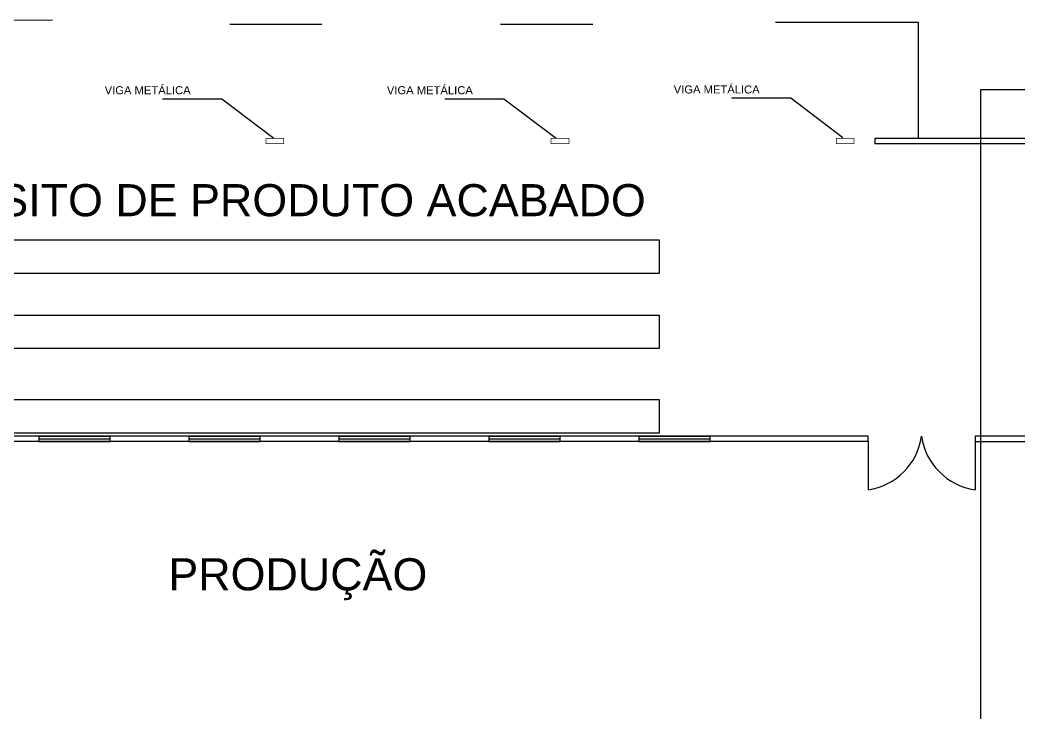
# Model space of a CAD drawing. Header units: metres. Extents: x 257 to 767, y -173 to 1.
# Drawn here: x 309.38 to 337.41, y -96.93 to -77.49 of the extents above; entities that cross this region are included whole.
import ezdxf

# ---------------------------------------------------------------- set-up
doc = ezdxf.new("R2010")
doc.units = ezdxf.units.M
doc.header["$LTSCALE"] = 10
doc.linetypes.add('ACAD_ISO02W100', pattern=[15, 12, -3])
doc.linetypes.add('TRACEJADAX2', pattern=[38.1, 25.4, -12.7])
doc.layers.get('0').update_dxf_attribs({"color": 254})
for name, color, linetype in [('A_METAL', 93, 'Continuous'), ('ELETEXTO LUMINÁRIAS', 254, 'Continuous'), ('Parede', 254, 'Continuous')]:
    doc.layers.add(name, color=color, linetype=linetype)
doc.layers.add('Janelas', color=254, linetype='Continuous', plot=False)
doc.layers.add('Portas', color=254, linetype='ACAD_ISO02W100', plot=False)
doc.styles.add('ARIAL', font='')
doc.styles.get('ARIAL').set_extended_font_data('Arial')

msp = doc.modelspace()

# ---------------------------------------------------------------- linework, layer by layer
at = {"color": 254}
for p, q in [((301.829, -77.513), (310.294, -77.493)), ((315.266, -77.614), (317.853, -77.614)), ((322.861, -77.614), (325.448, -77.614)), ((330.572, -77.552), (334.58, -77.555)), ((334.58, -77.555), (334.58, -80.813)), ((313.381, -79.7), (315.04, -79.7)), ((315.04, -79.7), (316.505, -80.809)), ((321.296, -79.7), (322.955, -79.7)), ((322.955, -79.7), (324.42, -80.809)), ((329.343, -79.679), (331.002, -79.679)), ((331.002, -79.679), (332.467, -80.788)), ((336.172, -89.314), (337.731, -89.313))]:
    msp.add_line(p, q, dxfattribs=at)
msp.add_lwpolyline([(307.729, -84.601), (307.729, -83.662), (327.311, -83.662), (327.311, -84.601)], close=True, dxfattribs=at)
for points in [[(307.729, -86.706), (307.729, -85.767), (327.311, -85.767), (327.311, -86.706)], [(307.729, -89.078), (307.729, -88.139), (327.311, -88.139), (327.311, -89.078)]]:
    msp.add_lwpolyline(points, close=True)
at = {"layer": 'A_METAL', "color": 254, "const_width": 0.02}
for points in [[(316.279, -80.814), (316.779, -80.814), (316.779, -80.964), (316.279, -80.964)], [(324.279, -80.813), (324.779, -80.813), (324.779, -80.963), (324.279, -80.963)], [(332.279, -80.814), (332.779, -80.814), (332.779, -80.964), (332.279, -80.964)]]:
    msp.add_lwpolyline(points, close=True, dxfattribs=at)
at = {"layer": 'ELETEXTO LUMINÁRIAS', "color": 254}
msp.add_lwpolyline([(336.338, -79.438), (369.517, -79.438), (369.517, -119.053), (336.338, -119.053)], close=True, dxfattribs=at)
at = {"layer": 'Janelas'}
for p, q in [((309.913, -89.163), (309.913, -89.313)), ((309.913, -89.163), (309.913, -89.238)), ((309.913, -89.163), (311.913, -89.163)), ((309.913, -89.238), (311.913, -89.238)), ((309.913, -89.313), (311.913, -89.313)), ((311.913, -89.313), (311.913, -89.163)), ((314.119, -89.163), (314.119, -89.313)), ((314.119, -89.163), (314.119, -89.238)), ((314.119, -89.163), (316.119, -89.163)), ((314.119, -89.238), (316.119, -89.238)), ((314.119, -89.313), (316.119, -89.313)), ((316.119, -89.313), (316.119, -89.163)), ((318.326, -89.163), (318.326, -89.313)), ((318.326, -89.163), (318.326, -89.238)), ((318.326, -89.163), (320.326, -89.163)), ((318.326, -89.238), (320.326, -89.238)), ((318.326, -89.313), (320.326, -89.313)), ((320.326, -89.313), (320.326, -89.163)), ((322.532, -89.163), (322.532, -89.313)), ((322.532, -89.163), (322.532, -89.238)), ((322.532, -89.163), (324.532, -89.163)), ((322.532, -89.238), (324.532, -89.238)), ((322.532, -89.313), (324.532, -89.313)), ((324.532, -89.313), (324.532, -89.163)), ((326.739, -89.163), (326.739, -89.313)), ((326.739, -89.163), (326.739, -89.238)), ((326.739, -89.163), (328.739, -89.163)), ((326.739, -89.238), (328.739, -89.238)), ((326.739, -89.313), (328.739, -89.313)), ((328.739, -89.313), (328.739, -89.163))]:
    msp.add_line(p, q, dxfattribs=at)
at = {"layer": 'Parede', "color": 254}
for p, q in [((344.496, -80.814), (333.357, -80.814)), ((333.357, -80.814), (333.357, -80.964)), ((340.087, -80.964), (333.357, -80.964)), ((340.093, -80.964), (333.357, -80.964)), ((337.838, -89.163), (336.172, -89.164))]:
    msp.add_line(p, q, dxfattribs=at)
at = {"layer": 'Parede'}
for p, q in [((333.172, -89.164), (295.087, -89.164)), ((333.172, -89.314), (295.087, -89.314)), ((333.172, -89.314), (333.172, -89.164)), ((336.172, -89.164), (336.172, -89.314))]:
    msp.add_line(p, q, dxfattribs=at)
at = {"layer": 'Portas', "linetype": 'TRACEJADAX2'}
for p, q in [((333.172, -89.314), (333.172, -90.664)), ((336.172, -89.314), (336.172, -90.664))]:
    msp.add_line(p, q, dxfattribs=at)
for centre, start, end in [((332.925, -88.917), 278.0559, 351.9439), ((336.419, -88.917), 188.0561, 261.9441)]:
    msp.add_arc(centre, 1.765, start, end, dxfattribs=at)

# ---------------------------------------------------------------- texts
at = {"layer": 'ELETEXTO LUMINÁRIAS', "color": 254, "ltscale": 0.05, "style": 'ARIAL'}
for s, height, p in [('VIGA METÁLICA', 0.225, (311.758, -79.575)), ('VIGA METÁLICA', 0.225, (319.674, -79.575)), ('VIGA METÁLICA', 0.225, (327.72, -79.554)), ('DEPÓSITO DE PRODUTO ACABADO', 0.9, (305.212, -82.996)), ('PRODUÇÃO', 0.9, (313.544, -93.487))]:
    msp.add_text(s, height=height, rotation=360, dxfattribs=at).set_placement(p)

doc.saveas('drawing.dxf')
